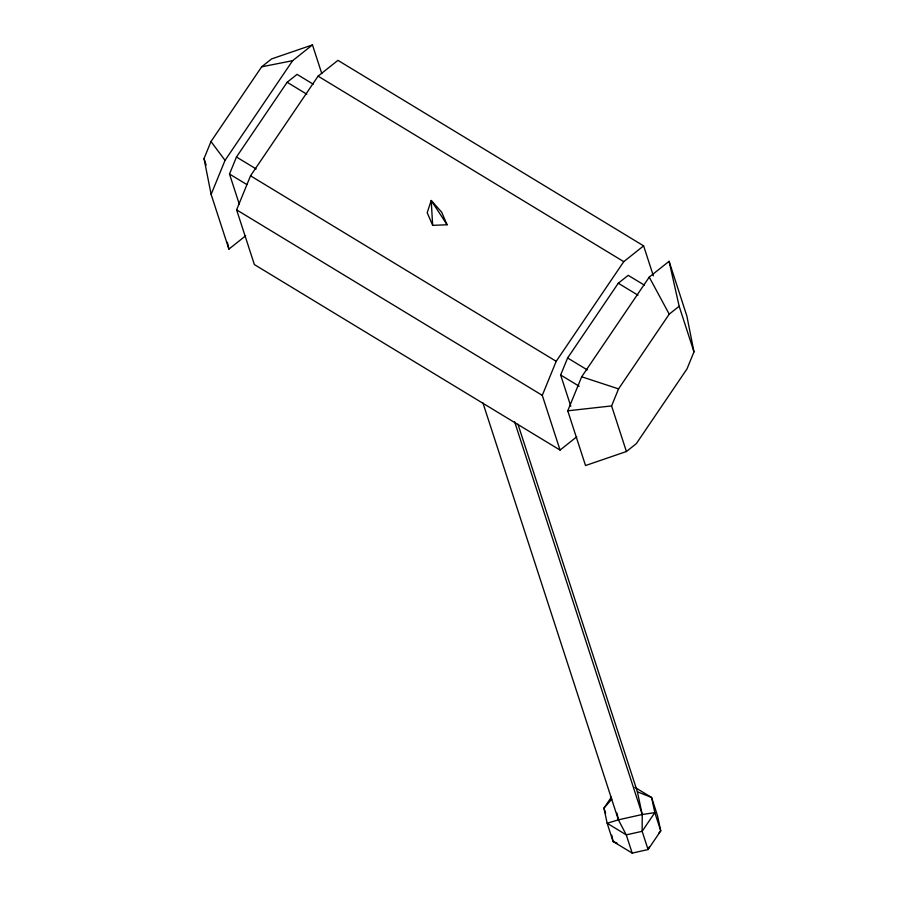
<?xml version="1.0" encoding="UTF-8"?>
<svg xmlns="http://www.w3.org/2000/svg" width="898" height="898" viewBox="0 0 898 898"><rect width="100%" height="100%" fill="white"/><g stroke="black" fill="none" stroke-linecap="round" stroke-linejoin="round"><path stroke-width="1.35" d="M517.955 424.193L637.4 791.8L642.227 814.508L642.149 831.312L648.075 849.553L632.192 853.1L613.087 841.505L607.16 823.264L603.939 808.121L611.392 797.132M649.097 846.994L648.075 849.553L660.748 830.863L657.527 815.732L651.6 797.48L634.886 787.344M245.625 235.815L228.911 249.116L211.131 194.395L204.026 158.576L210.985 141.558L261.655 66.811L271.589 58.92L312.47 44.9L321.787 73.569M211.131 194.395L225.05 160.349L292.613 60.694L312.47 44.9M239.238 204.003L229.495 174.032L236.466 157.015L287.136 82.268L297.058 74.377L313.267 84.21M576.774 436.776L560.06 450.078L254.381 264.573L236.601 209.851L250.531 175.817L318.083 76.15L337.94 60.357L643.619 245.861L653.351 275.832M560.06 450.078L542.28 395.356L556.199 361.31L623.762 261.655L643.619 245.861M570.814 406.266L560.644 374.994L567.615 357.976L618.284 283.229L628.207 275.338L644.416 285.171M567.749 410.813L581.68 376.778L649.232 277.112L669.089 261.318L686.869 316.051L693.974 351.859L687.015 368.876L636.345 443.623L626.411 451.526L585.53 465.534L567.749 410.813L611.594 405.918L618.554 388.89L669.223 314.154L679.157 306.252L669.089 261.318M611.819 799.119L603.939 808.121L605.634 813.33M658.997 832.873L660.748 830.863L654.822 812.623L651.6 797.48L637.4 791.8M482.944 402.944L618.396 819.829L626.265 834.859L642.149 831.312L654.822 812.623L642.227 814.508L618.396 819.829L607.16 823.264L626.265 834.859L632.192 853.1M261.655 66.811L292.613 60.694M432.656 225.353L447.092 224.769L441.636 212.119L431.22 200.49L427.19 212.691L432.656 225.353L431.22 200.49L447.092 224.769M581.68 376.778L618.554 388.89M616.96 843.054L613.087 841.505L611.751 835.196M318.083 76.15L623.762 261.655M287.136 82.268L306.813 94.223M618.284 283.229L637.962 295.184M236.466 157.015L256.143 168.959M567.615 357.976L587.292 369.92M250.531 175.817L556.199 361.31M229.495 174.032L246.871 184.573M560.644 374.994L579.176 386.241M236.601 209.851L542.28 395.356M210.985 141.558L225.05 160.349M649.232 277.112L669.223 314.154M679.157 306.252L693.974 351.859M611.594 405.918L626.411 451.526M514.565 421.6L642.227 814.508M204.026 158.576L206.147 165.097M227.385 242.314L228.911 249.116M616.982 813.15L618.396 819.829"/></g></svg>
